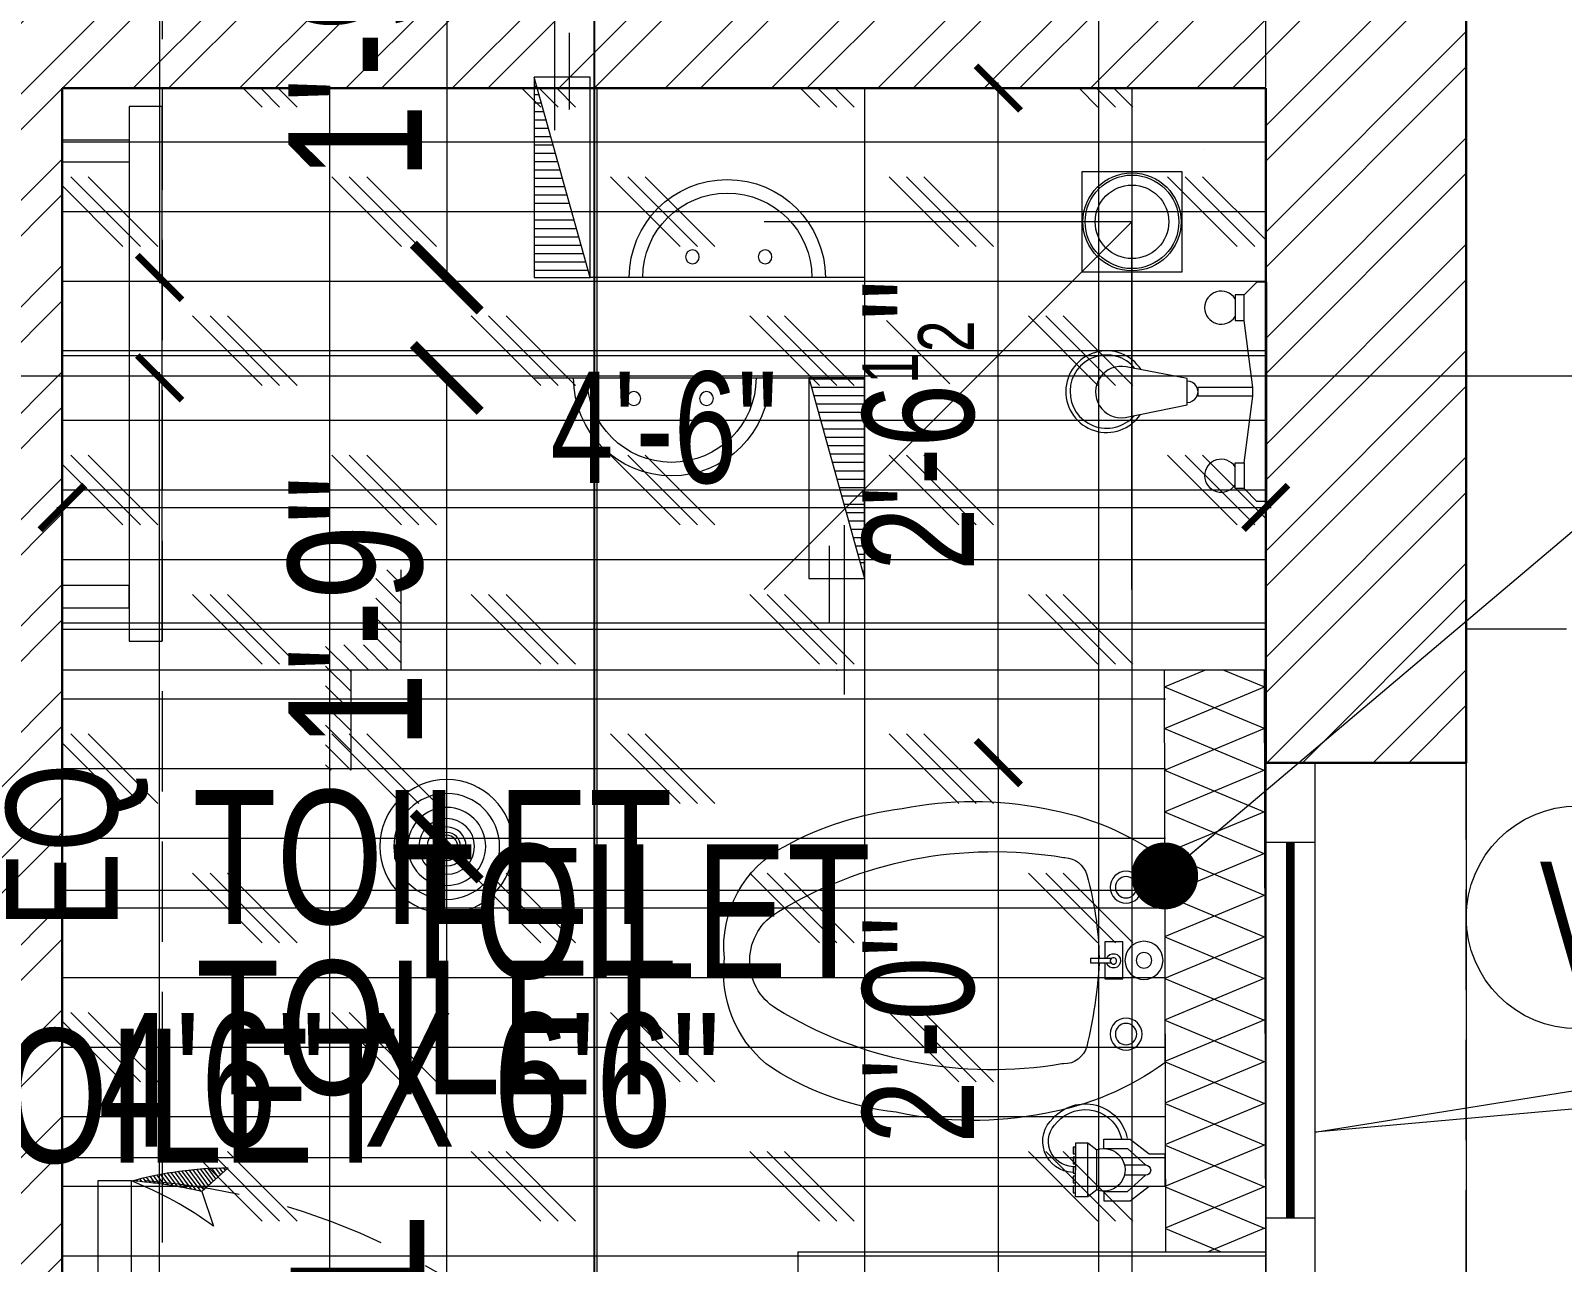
# Model space of a CAD drawing. Header units: inches. Extents: x 3365147 to 3374664, y 1380917 to 1384908.
# Drawn here: x 3371928.3 to 3371997.1, y 1383238.6 to 1383293.9 of the extents above; entities that cross this region are included whole.
import ezdxf
from ezdxf.enums import TextEntityAlignment as Align

# ---------------------------------------------------------------- set-up
doc = ezdxf.new("R2010")
doc.units = ezdxf.units.IN
doc.header["$LTSCALE"] = 18
doc.header["$MEASUREMENT"] = 0
doc.header["$PDSIZE"] = -1
for name, pattern in [('CENTER', [50.8, 31.75, -6.35, 6.35, -6.35]), ('CONTINOUS', [0]), ('DASHDOT', [1, 0.5, -0.25, 0, -0.25]), ('DOT2', [0.125, 0, -0.125]), ('HIDDEN', [0.375, 0.25, -0.125])]:
    doc.linetypes.add(name, pattern=pattern)
for name, color, linetype, lineweight in [('BC-TEXT_JOINERY', 3, 'Continuous', 15), ('BC-TEXT_JOINERY BORDER', 9, 'Continuous', 9), ('DETAIL-SECTION-00_BC', 2, 'DASHDOT', 25), ('DIM-03_BC', 1, 'Continuous', 9), ('DIM-04_BC', 3, 'Continuous', 9), ('DOOR-00 DROP LINE_BC', 3, 'Continuous', 13), ('DOOR-00 SHUTTER_BC', 40, 'Continuous', 9), ('DOOR-00_BC', 30, 'Continuous', 18), ('DOORS_THIN-BC', 252, 'Continuous', 5), ('ELECTRICAL-CEILING-POINTS DIM_BC', 230, 'Continuous', 9), ('ELECTRICAL-CEILING-POINTS GRID_BC', 41, 'DOT2', 20), ('ELECTRICAL-CEILING-POINTS-00_BC', 230, 'Continuous', 20), ('ELECTRICAL-CEILING-POINTS-02_BC', 231, 'Continuous', 5), ('ELECTRICAL-CEILING-TEXT_ROOM_BC', 2, 'Continuous', 9), ('ELECTRICAL-DIM_BC', 20, 'Continuous', 9), ('ELECTRICAL-ROOF BEAM LINE_BC', 1, 'HIDDEN', 15), ('ELECTRICAL-WALL-POINTS HATCH_BC', 252, 'Continuous', 5), ('ELECTRICAL-WALL-POINTS-00_BC', 20, 'Continuous', 20), ('ELECTRICAL-WALL-POINTS-01_BC', 136, 'Continuous', 9), ('ELECTRICAL-WALL-POINTS-02_BC', 21, 'Continuous', 5), ('FIXTURES-00_BC', 200, 'Continuous', 13), ('GRID LINE-00_BC', 9, 'CENTER', 9), ('GRID LINE-TEXT_BC', 2, 'CONTINOUS', 15), ('INTERIOR-FLOORING TILE-01 (VT-1)_BC', 160, 'Continuous', 9), ('JOINERY TEXT BORDER_BC', 60, 'Continuous', 9), ('JOINERY TEXT_BC', 220, 'Continuous', 15), ('KITCHEN-PLATFORM_BC', 1, 'Continuous', 20), ('PLUMBING-DROP LINE_BC', 9, 'Continuous', 9), ('PLUMBING-FITTINGS_BC', 201, 'Continuous', 13), ('PLUMBING-LEDGE WALL HATCH_BC', 165, 'Continuous', 5), ('PLUMBING-LEDGE WALL-00_BC', 164, 'Continuous', 20), ('PLUMBING-LEVEL HATCH_BC', 9, 'Continuous', 5), ('PLUMBING-LEVEL LINE-00_BC', 1, 'Continuous', 15), ('SCHEME ROOM SIZE TEXT_BC', 2, 'Continuous', 18), ('SCHEME ROOM TEXT_BC', 2, 'Continuous', 25), ('STEPS-01_BC', 1, 'HIDDEN', 15), ('SUNSHADE_BC', 1, 'HIDDEN', 20), ('TEXT-00_ROOM_BC', 232, 'Continuous', 25), ('TEXT-02_ARROW_BC', 4, 'Continuous', 13), ('WALL-00_BC', 7, 'Continuous', 30), ('WALL-9 inch BRICK HATCH_BC', 22, 'Continuous', 0), ('WINDOW-00 SHUTTER_BC', 40, 'Continuous', 9), ('WINDOWS-00_BC', 30, 'Continuous', 18)]:
    doc.layers.add(name, color=color, linetype=linetype, lineweight=lineweight)
doc.styles.add('BC-WALL_DIM', font='swisscl.ttf')
doc.styles.add('DIM_BC', font='swisscl.ttf')
doc.styles.add('WD Room text', font='swisscl.ttf')
doc.dimstyles.new('BC-WALL_DIM-02', dxfattribs={"dimtxt": 4, "dimasz": 2, "dimexe": 4.5, "dimexo": 0, "dimgap": 1, "dimtad": 1, "dimdec": 4, "dimzin": 3, "dimdsep": 46, "dimlunit": 4, "dimtxsty": 'BC-WALL_DIM', "dimblk": 'ARCHTICK', "dimcen": 0.0625, "dimdle": 0.25, "dimse1": 1, "dimse2": 1, "dimclrd": 7, "dimclre": 4, "dimclrt": 256, "dimadec": 0, "dimazin": 0, "dimtfac": 0.5, "dimtdec": 4, "dimtix": 1, "dimtofl": 0, "dimtmove": 2, "dimatfit": 2, "dimfxl": 0, "dimfrac": 1, "dimtolj": 1, "dimtzin": 1, "dimlwd": -1, "dimarcsym": 0})
doc.dimstyles.new('DIM_BC', dxfattribs={"dimtxt": 4, "dimasz": 2, "dimexe": 4.5, "dimexo": 0, "dimgap": 1, "dimtad": 1, "dimdec": 4, "dimzin": 3, "dimdsep": 46, "dimlunit": 4, "dimtxsty": 'DIM_BC', "dimblk": 'ARCHTICK', "dimcen": 0.0625, "dimdle": 0.25, "dimse1": 1, "dimse2": 1, "dimclrd": 7, "dimclre": 4, "dimclrt": 256, "dimadec": 0, "dimazin": 0, "dimtfac": 0.5, "dimtdec": 4, "dimtix": 1, "dimtofl": 0, "dimtmove": 2, "dimatfit": 2, "dimfxl": 0, "dimfrac": 1, "dimtolj": 1, "dimtzin": 1, "dimlwd": -1, "dimarcsym": 0})

# ---------------------------------------------------------------- blocks, each defined once
blk = doc.blocks.new('ARROW_C')
at = {"layer": 'DOORS_THIN-BC'}
h = blk.add_hatch(dxfattribs=at)
h.set_pattern_fill('ANSI31', color=256, scale=1.44, angle=82.34338, style=0)
h.set_pattern_definition([(127.34338, (-488.62617, 65.37046), (-0.1431026, -0.109186286), [])])
edge = h.paths.add_edge_path()
edge.add_arc((5.805, -19.944), 20.772, 91.08324, 106.22804)
edge.add_arc((-1.466, -25.919), 25.961, 77.92496, 86.7618, ccw=False)
edge.add_line((3.964, -0.533), (5.412, 0.824))
blk.add_lwpolyline([(0, 0, -0.066178), (5.412, 0.824), (3.964, -0.533), (4.65, -2.464, 0.063591), (0, 0)], format="xyb")
blk.add_arc((-1.467, -25.923), 25.965, 77.92563, 86.76113)
blk = doc.blocks.new('*U208')
for points in [[(2.001, 0), (0, 0), (0, 4), (1.601, 4), (3.101, 4), (3.101, 33.799), (1.601, 33.799), (1.601, 4), (1.601, 2.5), (2.001, 2.5)], [(31.399, 2.5), (31.399, 4), (33, 4), (33, 0), (30.999, 0), (30.999, 2.5)]]:
    blk.add_lwpolyline(points, close=True)
at = {"layer": 'DOOR-00 DROP LINE_BC', "ltscale": 0.01}
blk.add_line((2.001, 2.799), (30.999, 2.799), dxfattribs=at)
at = {"layer": 'DOOR-00 SHUTTER_BC', "linetype": 'HIDDEN'}
blk.add_arc((1.588, 4.066), 29.811, 359.87357, 85.84165, dxfattribs=at)
at = {"layer": 'DOOR-00 SHUTTER_BC', "lineweight": 13, "ltscale": 0.01, "xscale": 0.8000000000007759, "yscale": 0.8000000000007759, "zscale": 0.8000000000007759, "rotation": 359.0774398910439}
blk.add_blockref('ARROW_C', (3.101, 33.799), dxfattribs=at)
blk = doc.blocks.new('ARCHTICK')
at = {"color": 0, "const_width": 0.15}
blk.add_lwpolyline([(-0.5, -0.5), (0.5, 0.5)], dxfattribs=at)
blk = doc.blocks.new('*D895')
at = {"layer": 'Defpoints', "color": 0, "transparency": 16777216}
for p in [(3371983.759, 1383272.49), (3371929.759, 1383264.529), (3371983.759, 1383260.892)]:
    blk.add_point(p, dxfattribs=at)
at = {"layer": 'DIM-03_BC', "color": 7, "linetype": 'Continuous', "transparency": 16777216}
blk.add_line((3371929.509, 1383272.49), (3371984.009, 1383272.49), dxfattribs=at)
at = {"layer": 'DIM-03_BC', "color": 7, "transparency": 16777216, "xscale": 2, "yscale": 2, "zscale": 2, "rotation": 180}
blk.add_blockref('ARCHTICK', (3371929.759, 1383272.49), dxfattribs=at)
at = {"layer": 'DIM-03_BC', "color": 7, "transparency": 16777216, "xscale": 2, "yscale": 2, "zscale": 2}
blk.add_blockref('ARCHTICK', (3371983.759, 1383272.49), dxfattribs=at)
at = {"layer": 'DIM-03_BC', "transparency": 16777216, "insert": (3371956.759, 1383276.051), "char_height": 5, "attachment_point": 5, "style": 'DIM_BC'}
blk.add_mtext('\\A1;4\'-6"', dxfattribs=at)
blk = doc.blocks.new('_ArchTick')
at = {"color": 0, "linetype": 'ByBlock', "const_width": 0.15}
blk.add_lwpolyline([(-0.5, -0.5), (0.5, 0.5)], dxfattribs=at)
blk = doc.blocks.new('*U918')
at = {"layer": 'BC-TEXT_JOINERY BORDER', "transparency": 33554687}
blk.add_lwpolyline([(-12.195, 10.136), (12.195, 10.136), (12.195, -10.136), (-12.195, -10.136)], close=True, dxfattribs=at)
blk.add_lwpolyline([(-12.195, -10.136), (-40.472, -12.664), (-12.195, -8.136)], dxfattribs=at)
at = {"layer": 'BC-TEXT_JOINERY', "transparency": 33554687, "style": 'WD Room text'}
for s, p in [('LL-', (-10.455, 2.112)), ('SL-', (-10.679, -8.006))]:
    blk.add_text(s, height=6, dxfattribs=at).set_placement(p)
for tag, p in [('LIN', (-0.273, 0.213)), ('SILL', (-0.497, -9.905))]:
    blk.add_attdef(tag, text='', height=6, dxfattribs=at).set_placement(p, align=Align.BOTTOM_LEFT)
blk = doc.blocks.new('*U461')
at = {"linetype": 'CENTER', "ltscale": 0.1}
blk.add_line((0, 0), (10.5166, 0), dxfattribs=at)
at = {"layer": 'GRID LINE-TEXT_BC', "style": 'DIM_BC'}
blk.add_attdef('AA', text='', height=0.2, dxfattribs=at).set_placement((-0.2142, 0), align=Align.MIDDLE_CENTER)
blk = doc.blocks.new('*U603')
at = {"linetype": 'CENTER', "ltscale": 0.1}
blk.add_line((0, 0), (25.4778, 0), dxfattribs=at)
at = {"layer": 'GRID LINE-TEXT_BC', "style": 'DIM_BC'}
blk.add_attdef('AA', text='', height=0.2, rotation=90, dxfattribs=at).set_placement((-0.2142, 0), align=Align.MIDDLE_CENTER)
blk = doc.blocks.new('EW-WATER HEATER_BC')
at = {"ltscale": 20}
blk.add_line((-6.159, 0), (6.159, 0), dxfattribs=at)
blk.add_arc((0, 0), 4.399, 0, 180, dxfattribs=at)
at = {"layer": 'ELECTRICAL-WALL-POINTS-01_BC', "ltscale": 20}
for centre in [(-1.693, 0.93), (1.567, 0.93)]:
    blk.add_circle(centre, 0.31, dxfattribs=at)
at = {"layer": 'ELECTRICAL-WALL-POINTS-02_BC', "ltscale": 20}
blk.add_arc((0, 0), 3.792, 0, 180, dxfattribs=at)
blk = doc.blocks.new('EW-5&15 AMP SOCKET_BC')
at = {"layer": 'ELECTRICAL-WALL-POINTS HATCH_BC'}
h = blk.add_hatch(dxfattribs=at)
h.set_pattern_fill('ANSI31', color=256, scale=3, angle=135, style=0)
h.paths.add_polyline_path([(1.25, 9), (-1.25, 0), (1.25, 0)])
blk.add_lwpolyline([(-1.25, 9), (1.25, 9), (1.25, 0), (-1.25, 0)], close=True)
at = {"layer": 'ELECTRICAL-WALL-POINTS-01_BC'}
blk.add_line((-1.25, 0), (1.25, 9), dxfattribs=at)
at = {"layer": 'ELECTRICAL-WALL-POINTS-02_BC'}
for p, q in [((0.333, 6.608), (0.333, 14.211)), ((-0.333, 7.544), (-0.333, 10.979))]:
    blk.add_line(p, q, dxfattribs=at)
blk = doc.blocks.new('*U1335')
at = {"transparency": 33554687}
blk.add_line((0, 0), (44.3953, 0), dxfattribs=at)
at = {"linetype": 'CONTINOUS', "transparency": 33554687, "style": 'DIM_BC'}
for tag, p in [('2', (44.3953, -0.287)), ('1', (0, -0.3176))]:
    blk.add_attdef(tag, text='', height=0.2, rotation=270, dxfattribs=at).set_placement(p, align=Align.MIDDLE_CENTER)
blk = doc.blocks.new('*D1408')
at = {"layer": 'Defpoints', "color": 0, "transparency": 16777216}
for p in [(3371917.759, 1383278.306), (3371934.128, 1383278.306), (3371917.759, 1383236.306)]:
    blk.add_point(p, dxfattribs=at)
at = {"layer": 'ELECTRICAL-DIM_BC', "color": 7, "transparency": 16777216}
blk.add_line((3371934.128, 1383236.056), (3371934.128, 1383278.556), dxfattribs=at)
at = {"layer": 'ELECTRICAL-DIM_BC', "color": 7, "transparency": 16777216, "xscale": 2, "yscale": 2, "zscale": 2}
for p, rotation in [((3371934.128, 1383278.306), 90), ((3371934.128, 1383236.306), 270)]:
    blk.add_blockref('ARCHTICK', p, dxfattribs=dict(at, rotation=rotation))
at = {"layer": 'ELECTRICAL-DIM_BC', "transparency": 16777216, "insert": (3371930.428, 1383257.306), "char_height": 5, "attachment_point": 5, "rotation": 90, "style": 'BC-WALL_DIM'}
blk.add_mtext('\\A1;EQ', dxfattribs=at)
blk = doc.blocks.new('*D1410')
at = {"layer": 'Defpoints', "color": 0, "transparency": 16777216}
for p in [(3371917.759, 1383324.81), (3371917.759, 1383282.806), (3371934.128, 1383282.806)]:
    blk.add_point(p, dxfattribs=at)
at = {"layer": 'ELECTRICAL-DIM_BC', "color": 7, "transparency": 16777216}
blk.add_line((3371934.128, 1383325.06), (3371934.128, 1383282.556), dxfattribs=at)
at = {"layer": 'ELECTRICAL-DIM_BC', "color": 7, "transparency": 16777216, "xscale": 2, "yscale": 2, "zscale": 2}
for p, rotation in [((3371934.128, 1383324.81), 90), ((3371934.128, 1383282.806), 270)]:
    blk.add_blockref('ARCHTICK', p, dxfattribs=dict(at, rotation=rotation))
at = {"layer": 'ELECTRICAL-DIM_BC', "transparency": 16777216, "insert": (3371930.428, 1383303.808), "char_height": 5, "attachment_point": 5, "rotation": 90, "style": 'BC-WALL_DIM'}
blk.add_mtext('\\A1;EQ', dxfattribs=at)
blk = doc.blocks.new('EC-CEILING LIGHT POINT_BC')
for radius in [3, 0.5]:
    blk.add_circle((0, 0), radius)
at = {"layer": 'ELECTRICAL-CEILING-POINTS-02_BC'}
for radius in [2.375, 1.75, 1.25, 0.875, 0.625]:
    blk.add_circle((0, 0), radius, dxfattribs=at)
blk = doc.blocks.new('*D1842')
at = {"layer": 'Defpoints', "color": 0, "transparency": 16777216}
for p in [(3371947.009, 1383257.276), (3371947.009, 1383257.276), (3371947.009, 1383212.526)]:
    blk.add_point(p, dxfattribs=at)
at = {"layer": 'ELECTRICAL-CEILING-POINTS DIM_BC', "color": 7, "transparency": 16777216}
blk.add_line((3371947.009, 1383212.276), (3371947.009, 1383257.526), dxfattribs=at)
at = {"layer": 'ELECTRICAL-CEILING-POINTS DIM_BC', "color": 7, "transparency": 16777216, "xscale": 3, "yscale": 3, "zscale": 3}
for p, rotation in [((3371947.009, 1383257.276), 90), ((3371947.009, 1383212.526), 270)]:
    blk.add_blockref('ARCHTICK', p, dxfattribs=dict(at, rotation=rotation))
at = {"layer": 'ELECTRICAL-CEILING-POINTS DIM_BC', "transparency": 16777216, "insert": (3371943.009, 1383234.901), "char_height": 6, "attachment_point": 5, "rotation": 90, "style": 'DIM_BC'}
blk.add_mtext('\\A1;BAL', dxfattribs=at)
blk = doc.blocks.new('*D1843')
at = {"layer": 'Defpoints', "color": 0, "transparency": 16777216}
for p in [(3371947.009, 1383278.306), (3371947.009, 1383278.306), (3371947.009, 1383257.276)]:
    blk.add_point(p, dxfattribs=at)
at = {"layer": 'ELECTRICAL-CEILING-POINTS DIM_BC', "color": 7, "transparency": 16777216}
blk.add_line((3371947.009, 1383257.026), (3371947.009, 1383278.556), dxfattribs=at)
at = {"layer": 'ELECTRICAL-CEILING-POINTS DIM_BC', "color": 7, "transparency": 16777216, "xscale": 3, "yscale": 3, "zscale": 3}
for p, rotation in [((3371947.009, 1383278.306), 90), ((3371947.009, 1383257.276), 270)]:
    blk.add_blockref('ARCHTICK', p, dxfattribs=dict(at, rotation=rotation))
at = {"layer": 'ELECTRICAL-CEILING-POINTS DIM_BC', "transparency": 16777216, "insert": (3371942.94, 1383267.791), "char_height": 6, "attachment_point": 5, "rotation": 90, "style": 'DIM_BC'}
blk.add_mtext('\\A1;1\'-9"', dxfattribs=at)
blk = doc.blocks.new('*D1849')
at = {"layer": 'Defpoints', "color": 0, "transparency": 16777216}
for p in [(3371947.009, 1383303.835), (3371947.009, 1383282.806), (3371947.009, 1383282.806)]:
    blk.add_point(p, dxfattribs=at)
at = {"layer": 'ELECTRICAL-CEILING-POINTS DIM_BC', "color": 7, "transparency": 16777216}
blk.add_line((3371947.009, 1383304.085), (3371947.009, 1383282.556), dxfattribs=at)
at = {"layer": 'ELECTRICAL-CEILING-POINTS DIM_BC', "color": 7, "transparency": 16777216, "xscale": 3, "yscale": 3, "zscale": 3}
for p, rotation in [((3371947.009, 1383303.835), 90), ((3371947.009, 1383282.806), 270)]:
    blk.add_blockref('ARCHTICK', p, dxfattribs=dict(at, rotation=rotation))
at = {"layer": 'ELECTRICAL-CEILING-POINTS DIM_BC', "transparency": 16777216, "insert": (3371942.94, 1383293.321), "char_height": 6, "attachment_point": 5, "rotation": 90, "style": 'DIM_BC'}
blk.add_mtext('\\A1;1\'-9"', dxfattribs=at)
blk = doc.blocks.new('*U1275')
for p, q in [((0, 8.879), (24, 8.879)), ((0, 2.088), (24, 2.088)), ((3.574, -0.121), (3.574, 2.088)), ((20.426, -0.121), (20.426, 2.088)), ((0, -0.121), (24, -0.121))]:
    blk.add_line(p, q)
at = {"layer": 'SUNSHADE_BC'}
blk.add_lwpolyline([(-6, 8.879), (-6, 26.879), (30, 26.879), (30, 8.879)], dxfattribs=at)
at = {"layer": 'WINDOW-00 SHUTTER_BC', "const_width": 0.4}
blk.add_lwpolyline([(20.426, 0.983), (3.574, 0.983)], dxfattribs=at)
blk = doc.blocks.new('*U838')
at = {"layer": 'JOINERY TEXT BORDER_BC'}
blk.add_circle((0, 0), 5, dxfattribs=at)
at = {"style": 'WD Room text'}
blk.add_attdef('JOINERY_TEXT', text='', height=6, dxfattribs=at).set_placement((0, 0), align=Align.MIDDLE_CENTER)
blk = doc.blocks.new('SHOWER')
for p, q in [((-0.192, 0.615), (-0.192, 3.069)), ((0.193, 3.069), (-0.192, 3.069)), ((0.192, 0.615), (0.193, 3.069)), ((-4.923, 0.433), (-4.343, 0.993)), ((-3.198, 0.992), (-0.192, 0.615)), ((4.923, 0.432), (4.344, 0.992)), ((-4.922, 0), (-4.923, 0.433)), ((4.922, 0), (-4.922, 0)), ((-0.192, 0.615), (0.192, 0.615)), ((4.922, 0), (4.923, 0.432))]:
    blk.add_line(p, q)
blk.add_lwpolyline([(-1.16, 6.336), (-0.593, 3.551), (0.592, 3.551), (1.117, 6.289, 1.184845), (-1.16, 6.336, -1.640527)], format="xyb")
for points in [[(-4.343, 0.993), (-4.343, 1.406), (-3.198, 1.406), (-3.198, 0.992)], [(4.344, 0.992), (4.344, 1.405), (3.198, 1.405), (3.198, 0.992)]]:
    blk.add_lwpolyline(points, close=True)
blk.add_lwpolyline([(0.192, 0.615), (3.198, 0.992)])
for centre, radius, start, end in [((0.004, 7.17), 1.833, 302.55214, 236.01553), ((0.004, 7.17), 1.642, 309.22315, 228.76649), ((0, 3.547), 0.479, 179.56244, 0.34464), ((-3.771, 2.029), 0.742, 302.86223, 237.12781), ((3.771, 2.028), 0.742, 302.86223, 237.12781)]:
    blk.add_arc(centre, radius, start, end)
blk = doc.blocks.new('*U206')
blk.add_blockref('SHOWER', (0, 0))
blk = doc.blocks.new('EWC - WM thin')
at = {"linetype": 'ByBlock', "ltscale": 0.5}
blk.add_lwpolyline([(-116.2, 0, 0.113256), (-173.8, -136.8, 0.102547), (-172.4, -306.2, 0.121075), (-117.4, -454.4, 0.251557), (3.2, -502, 0.307168), (131, -432.9, 0.094407), (173.8, -299.4, 0.098401), (173.8, -136.8, 0.113256), (116.2, 0)], format="xyb", close=True, dxfattribs=at)
for points in [[(-2.6, -68.6), (-20.2, -68.6), (-20.2, -48), (21.8, -48), (21.8, -68.6), (3, -68.6)], [(-2.6, -61), (-2.6, -84.2), (3, -84.2), (3, -61)]]:
    blk.add_lwpolyline(points, dxfattribs=at)
blk.add_lwpolyline([(-2.6, -75, 0.044297), (-97.6, -89, 0.33375), (-117.4, -115.4, -0.000375), (-117.4, -117.6, 0.090894), (-115, -288.2, 0.089478), (-54.4, -442.8, 0.571883), (56.4, -440.2, 0.086723), (115.6, -288.2, 0.090021), (118, -115.4, 0.042531), (117.9, -114.1, 0.320051), (98.2, -89, 0.064672), (3.4, -75, -9.099135)], format="xyb", dxfattribs=at)
for centre, major_axis in [((0.7, -23.8), (-21.7, 0)), ((0.7, -23.8), (0, -8.9)), ((-83.4, -44.2), (-18.2, 0)), ((-83.4, -44.2), (-12.2, 0)), ((84, -44.2), (-18.2, 0)), ((84, -44.2), (-12.2, 0)), ((0.1, -58.6), (-2.1, 3))]:
    blk.add_ellipse(centre, major_axis=major_axis, ratio=1, dxfattribs=at)
blk.add_ellipse((0.2, -58.6), major_axis=(-8.2, 0), ratio=1, start_param=1.91927, end_param=7.505508, dxfattribs=at)
blk = doc.blocks.new('*U205')
at = {"xscale": 0.0393700787401575, "yscale": 0.0393700787401575, "zscale": 0.0393700787401575}
blk.add_blockref('EWC - WM thin', (0, 0), dxfattribs=at)
blk = doc.blocks.new('Handrail Toilet')
at = {"ltscale": 20}
for p, q in [((-12, -1.487), (-12, 0)), ((-12, 0), (12, 0)), ((12, 0), (12, -1.487)), ((12, -1.487), (-12, -1.487))]:
    blk.add_line(p, q, dxfattribs=at)
for points in [[(-10.5, 0), (-9.5, 0), (-9.5, 3), (-10.5, 3)], [(10.5, 0), (9.5, 0), (9.5, 3), (10.5, 3)]]:
    blk.add_lwpolyline(points, close=True, dxfattribs=at)
blk = doc.blocks.new('TRAP')
at = {"ltscale": 12}
blk.add_line((0, 0), (0, 0), dxfattribs=at)
at = {"ltscale": 6}
blk.add_lwpolyline([(1, 1), (5.5, 1), (5.5, 5.5), (1, 5.5)], close=True, dxfattribs=at)
for radius in [2.2, 2.1, 1.65]:
    blk.add_circle((3.25, 3.25), radius, dxfattribs=at)
blk = doc.blocks.new('*U1187')
at = {"ltscale": 12}
for p, q in [((6, 22.498), (6, 6)), ((6, 6), (22.498, 22.498)), ((6, 6), (22.503, 6))]:
    blk.add_line(p, q, dxfattribs=at)
blk.add_blockref('TRAP', (2.75, 2.75))
blk = doc.blocks.new('FAUCET')
for p, q in [((-1.031, 4.029), (-1.031, 4.136)), ((-1.031, 4.136), (-0.733, 4.136)), ((-0.733, 4.136), (-0.733, 4.029)), ((-0.578, 4.029), (-0.578, 4.136)), ((-0.578, 4.136), (-0.281, 4.136)), ((-0.281, 4.136), (-0.281, 4.029)), ((-0.15, 4.029), (-0.15, 4.136)), ((-0.15, 4.136), (0.147, 4.136)), ((0.147, 4.136), (0.147, 4.029)), ((0.278, 4.029), (0.278, 4.136)), ((0.278, 4.136), (0.576, 4.136)), ((0.576, 4.136), (0.576, 4.029)), ((0.719, 4.029), (0.719, 4.136)), ((0.719, 4.136), (1.016, 4.136)), ((1.016, 4.136), (1.016, 4.029)), ((-1.201, 3.47), (-1.201, 4.029)), ((-1.201, 4.029), (0, 4.029)), ((1.201, 3.47), (-1.201, 3.47)), ((-0.89, 3.065), (-1.201, 3.47)), ((-0.733, 4.029), (-1.031, 4.029)), ((-0.281, 4.029), (-0.578, 4.029)), ((0.147, 4.029), (-0.15, 4.029)), ((1.201, 4.029), (0, 4.029)), ((0.576, 4.029), (0.278, 4.029)), ((1.016, 4.029), (0.719, 4.029)), ((0.89, 3.065), (1.201, 3.47)), ((1.201, 3.47), (1.201, 4.029)), ((-0.964, 2.756), (-1.385, 2.756)), ((-1.385, 2.756), (-1.385, 1.579)), ((-0.964, 2.756), (-0.964, 1.695)), ((0.89, 3.065), (-0.89, 3.065)), ((0.964, 2.756), (0.964, 1.695)), ((0.964, 2.756), (1.385, 2.756)), ((1.385, 2.756), (1.385, 1.579)), ((-1.385, 1.579), (-0.721, 0.727)), ((-0.964, 1.695), (-0.237, 0.887)), ((-0.228, 1.794), (-0.228, 0.887)), ((0.237, 0.887), (0.237, 1.836)), ((0.964, 1.695), (0.237, 0.887)), ((1.385, 1.579), (0.721, 0.727)), ((-0.721, 0.727), (-0.721, 0)), ((0.721, 0.727), (0.721, 0)), ((0.721, 0), (-0.721, 0))]:
    blk.add_line(p, q)
for centre, radius, start, end in [((-1.039, 3.595), 1.93, 131.2334, 258.47598), ((-1.039, 3.595), 1.675, 131.2334, 258.47598), ((-1.289, 4.101), 1.394, 1.7537, 138.56304), ((-1.289, 4.101), 1.139, 1.7537, 138.56304), ((-0.011, 2.756), 0.953, 159.852, 18.87463), ((0.005, 0.887), 0.232, 180, 360)]:
    blk.add_arc(centre, radius, start, end)
blk = doc.blocks.new('*U1188')
blk.add_blockref('FAUCET', (0, 0))
blk = doc.blocks.new('*D2103')
at = {"layer": 'Defpoints', "color": 0, "transparency": 16777216}
for p in [(3371971.759, 1383291.306), (3371983.759, 1383291.306), (3371983.759, 1383261.036)]:
    blk.add_point(p, dxfattribs=at)
at = {"layer": 'DIM-04_BC', "color": 7, "linetype": 'Continuous', "transparency": 16777216}
blk.add_line((3371971.759, 1383260.786), (3371971.759, 1383291.556), dxfattribs=at)
at = {"layer": 'DIM-04_BC', "color": 7, "transparency": 16777216, "xscale": 2, "yscale": 2, "zscale": 2}
for p, rotation in [((3371971.759, 1383291.306), 90), ((3371971.759, 1383261.036), 270)]:
    blk.add_blockref('ARCHTICK', p, dxfattribs=dict(at, rotation=rotation))
at = {"layer": 'DIM-04_BC', "transparency": 16777216, "insert": (3371968.198, 1383276.171), "char_height": 5, "attachment_point": 5, "rotation": 90, "style": 'DIM_BC'}
blk.add_mtext('\\A1;2\'-6{\\H0.5x;\\S1#2;}"', dxfattribs=at)
blk = doc.blocks.new('*D2104')
at = {"layer": 'Defpoints', "color": 0, "transparency": 16777216}
for p in [(3371988.259, 1383261.036), (3371971.759, 1383237.036), (3371983.759, 1383237.036)]:
    blk.add_point(p, dxfattribs=at)
at = {"layer": 'DIM-04_BC', "color": 7, "linetype": 'Continuous', "transparency": 16777216}
blk.add_line((3371971.759, 1383261.286), (3371971.759, 1383236.786), dxfattribs=at)
at = {"layer": 'DIM-04_BC', "color": 7, "transparency": 16777216, "xscale": 2, "yscale": 2, "zscale": 2}
for p, rotation in [((3371971.759, 1383261.036), 90), ((3371971.759, 1383237.036), 270)]:
    blk.add_blockref('ARCHTICK', p, dxfattribs=dict(at, rotation=rotation))
at = {"layer": 'DIM-04_BC', "transparency": 16777216, "insert": (3371968.198, 1383249.036), "char_height": 5, "attachment_point": 5, "rotation": 90, "style": 'DIM_BC'}
blk.add_mtext('\\A1;2\'-0"', dxfattribs=at)

msp = doc.modelspace()

# ---------------------------------------------------------------- hatches: boundary and pattern name
at = {"layer": 'INTERIOR-FLOORING TILE-01 (VT-1)_BC'}
h = msp.add_hatch(dxfattribs=at)
h.set_pattern_fill('_USER', color=256, scale=12, double=1, pattern_type=0)
h.set_pattern_definition([(0, (3371929.759, 1383291.306), (0, 12), []), (90, (3371929.759, 1383291.306), (-12, 7e-16), [])])
h.paths.add_polyline_path([(3371931.75822, 1383211.26915), (3371959.75866, 1383211.26915), (3371959.75866, 1383212.96947), (3371983.75866, 1383212.96947), (3371983.75866, 1383239.08161), (3371979.25866, 1383239.08161), (3371979.25866, 1383265.19375), (3371983.75866, 1383265.19375), (3371983.75866, 1383291.30589), (3371929.75866, 1383291.30589), (3371929.75866, 1383211.26915)])
h = msp.add_hatch(dxfattribs=at)
h.set_pattern_fill('CORK', color=256, scale=25)
h.set_pattern_definition([(0, (23455.9155, 11160.771), (0, 3.125), []), (135, (23457.478, 11159.209), (-6.24999999, -6.24999999), [4.4194174, -4.4194174]), (135, (23458.259, 11159.209), (-6.24999999, -6.24999999), [4.4194174, -4.4194174]), (135, (23459.0405, 11159.209), (-6.24999999, -6.24999999), [4.4194174, -4.4194174])])
h.paths.add_polyline_path([(3371931.75822, 1383211.26915), (3371959.75866, 1383211.26915), (3371959.75866, 1383212.96947), (3371983.75866, 1383212.96947), (3371983.75866, 1383239.08161), (3371979.25866, 1383239.08161), (3371979.25866, 1383265.19375), (3371983.75866, 1383265.19375), (3371983.75866, 1383291.30589), (3371929.75866, 1383291.30589), (3371929.75866, 1383211.26915)])
h.paths.add_polyline_path([(3371945.74683, 1383242.64499), (3371968.83464, 1383242.64499), (3371968.83464, 1383255.29768), (3371945.74683, 1383255.29768)], flags=24)
at = {"layer": 'PLUMBING-LEDGE WALL HATCH_BC'}
h = msp.add_hatch(dxfattribs=at)
h.set_pattern_fill('DIAMONDS', color=256, scale=13.8, angle=90, pattern_type=2)
h.set_pattern_definition([(157.38, (3371981.4514, 1383269.1098), (-0.66346, -1.59231), []), (202.62, (3371981.4514, 1383269.1098), (0.66346, -1.59231), [])])
h.paths.add_polyline_path([(3371983.7089, 1383265.19375), (3371979.2089, 1383265.19375), (3371979.25866, 1383239.08161), (3371983.75866, 1383239.08161)])
at = {"layer": 'PLUMBING-LEVEL HATCH_BC', "transparency": 33554687}
h = msp.add_hatch(dxfattribs=at)
h.set_pattern_fill('ANSI31', color=256, scale=5, angle=-90)
h.set_pattern_definition([(315, (3128167.8772, 1285471.13504), (0.4419417382, 0.4419417382), [])])
h.paths.add_polyline_path([(3371944.95311, 1383269.69375), (3371943.82811, 1383269.69375), (3371943.82811, 1383266.31875), (3371941.57811, 1383266.31875), (3371941.57811, 1383260.69375), (3371942.70311, 1383260.69375), (3371942.70311, 1383265.19375), (3371944.95311, 1383265.19375)])
at = {"layer": 'WALL-9 inch BRICK HATCH_BC', "transparency": 33554687}
h = msp.add_hatch(dxfattribs=at)
h.set_pattern_fill('ANSI32', color=256, scale=9)
h.set_pattern_definition([(45, (12, 0), (-2.3864853865, 2.3864853865), []), (45, (13.591, 0), (-2.3864853865, 2.3864853865), [])])
h.paths.add_polyline_path([(3371992.75866, 1383261.03612), (3371992.75866, 1383313.9988), (3371983.78828, 1383313.99802), (3371983.78828, 1383295.80589), (3371929.75866, 1383295.80589), (3371929.75901, 1383378.86968), (3371885.32492, 1383378.86968), (3371885.32492, 1383374.36968), (3371925.25866, 1383374.36968), (3371925.25953, 1383212.96856), (3371849.32015, 1383212.96856), (3371849.32015, 1383208.46856), (3371929.75866, 1383208.46856), (3371929.75866, 1383291.30589), (3371983.75866, 1383291.30589), (3371983.75866, 1383261.03612)])

# ---------------------------------------------------------------- linework, layer by layer
at = {"layer": 'ELECTRICAL-CEILING-POINTS GRID_BC'}
for p, q in [((3371947.00866, 1383366.61488), (3371947.00866, 1383282.80589)), ((3371947.00866, 1383194.4969), (3371947.00866, 1383278.30589))]:
    msp.add_line(p, q, dxfattribs=at)
at = {"layer": 'ELECTRICAL-ROOF BEAM LINE_BC'}
for p, q in [((3371983.75867, 1382791.84472), (3371983.75867, 1383528.8719)), ((3371992.75867, 1382791.84472), (3371992.75867, 1383528.8719)), ((3371934.25867, 1383185.4969), (3371934.25867, 1383380.39711))]:
    msp.add_line(p, q, dxfattribs=at)
at = {"layer": 'KITCHEN-PLATFORM_BC', "transparency": 33554687}
for q in [(3371962.75866, 1383212.96947), (3371983.75866, 1383239.08161)]:
    msp.add_line((3371962.75866, 1383239.08161), q, dxfattribs=at)
at = {"layer": 'PLUMBING-DROP LINE_BC', "transparency": 33554687}
msp.add_line((3371983.75866, 1383265.19375), (3371929.75866, 1383265.19375), dxfattribs=at)
at = {"layer": 'PLUMBING-LEDGE WALL-00_BC'}
msp.add_lwpolyline([(3371979.2089, 1383265.19375), (3371979.25866, 1383239.08161), (3371983.75866, 1383239.08161), (3371983.7089, 1383265.19375)], close=True, dxfattribs=at)
at = {"layer": 'PLUMBING-LEVEL LINE-00_BC', "transparency": 33554687}
msp.add_lwpolyline([(3371944.95311, 1383269.69375), (3371944.95311, 1383265.19375), (3371942.70311, 1383265.19375), (3371942.70311, 1383260.69375)], dxfattribs=at)
at = {"layer": 'STEPS-01_BC'}
msp.add_point((3371964.50782, 1383265.19375), dxfattribs=at)
at = {"layer": 'WALL-00_BC'}
for p, q in [((3371992.75866, 1383313.9988), (3371992.75866, 1383261.03612)), ((3371929.75866, 1383291.30589), (3371929.75866, 1383208.46856)), ((3371983.75866, 1383291.30589), (3371929.75866, 1383291.30589)), ((3371983.75866, 1383291.30589), (3371983.75866, 1383261.03612)), ((3371992.75866, 1383261.03612), (3371983.75866, 1383261.03612))]:
    msp.add_line(p, q, dxfattribs=at)

# ---------------------------------------------------------------- block references
at = {"layer": 'BC-TEXT_JOINERY', "transparency": 33554687}
ref = msp.add_blockref('*U918', (3372026.43953, 1383257.12606), dxfattribs=at)
ref.add_attrib('LINTEL', '7\'0"', dxfattribs={"height": 6, "style": 'WD Room text'}).set_placement((3372026.16651, 1383257.33903), align=Align.BOTTOM_LEFT)
ref.add_attrib('SILL', '5\'0"', dxfattribs={"height": 6, "style": 'WD Room text'}).set_placement((3372025.9424, 1383247.22108), align=Align.BOTTOM_LEFT)
at = {"layer": 'DETAIL-SECTION-00_BC', "transparency": 33554687, "xscale": 22.14566929133859, "yscale": 22.14566929133859, "zscale": 22.14566929133859, "rotation": 90}
msp.add_blockref('*U1335', (3371953.63478, 1382770.83477), dxfattribs=at)
at = {"layer": 'DOOR-00_BC'}
msp.add_blockref('*U208', (3371929.75866, 1383208.46856), dxfattribs=at)
at = {"layer": 'ELECTRICAL-CEILING-POINTS-00_BC', "transparency": 33554687, "xscale": -1, "rotation": 90}
msp.add_blockref('EC-CEILING LIGHT POINT_BC', (3371947.00866, 1383257.27639), dxfattribs=at)
at = {"layer": 'ELECTRICAL-WALL-POINTS-00_BC', "ltscale": 20, "transparency": 33554687, "xscale": -1}
for name, p in [('EW-5&15 AMP SOCKET_BC', (3371952.19142, 1383282.80589)), ('EW-WATER HEATER_BC', (3371959.60004, 1383282.80589))]:
    msp.add_blockref(name, p, dxfattribs=at)
at = {"layer": 'ELECTRICAL-WALL-POINTS-00_BC', "ltscale": 20, "transparency": 33554687, "xscale": -1, "rotation": 180}
for name, p in [('EW-WATER HEATER_BC', (3371957.10004, 1383278.30589)), ('EW-5&15 AMP SOCKET_BC', (3371964.50866, 1383278.30589))]:
    msp.add_blockref(name, p, dxfattribs=at)
at = {"layer": 'FIXTURES-00_BC', "transparency": 33554687}
for name, p, rotation in [('*U1187', (3371983.75866, 1383291.30589), 180), ('*U206', (3371983.78868, 1383277.68272), 90)]:
    msp.add_blockref(name, p, dxfattribs=dict(at, rotation=rotation))
at = {"layer": 'FIXTURES-00_BC', "transparency": 33554687, "xscale": -1}
for name, p, rotation in [('*U205', (3371979.23378, 1383252.13768), 270), ('*U1188', (3371979.25166, 1383242.75493), 90.00000000000007)]:
    msp.add_blockref(name, p, dxfattribs=dict(at, rotation=rotation))
at = {"layer": 'GRID LINE-00_BC', "xscale": 39.37007874015748, "yscale": 39.37007874015748, "zscale": 39.37007874015748, "rotation": 270}
msp.add_blockref('*U603', (3371976.25867, 1383780.55659), dxfattribs=at)
at = {"layer": 'GRID LINE-00_BC', "xscale": 39.37007874015748, "yscale": 39.37007874015748, "zscale": 39.37007874015748}
msp.add_blockref('*U461', (3371606.94999, 1383278.38836), dxfattribs=at)
at = {"layer": 'JOINERY TEXT_BC'}
ref = msp.add_blockref('*U838', (3371997.75866, 1383254.08875), dxfattribs=at)
ref.add_attrib('JOINERY_TEXT', 'V', dxfattribs={"layer": '0', "height": 5, "style": 'WD Room text'}).set_placement((3371997.75866, 1383254.08875), align=Align.MIDDLE_CENTER)
at = {"layer": 'PLUMBING-FITTINGS_BC', "transparency": 33554687, "xscale": -1, "rotation": 90}
msp.add_blockref('Handrail Toilet', (3371932.75866, 1383278.48179), dxfattribs=at)
at = {"layer": 'WINDOWS-00_BC', "rotation": 270}
msp.add_blockref('*U1275', (3371983.8796, 1383261.03612), dxfattribs=at)

# ---------------------------------------------------------------- texts
at = {"layer": 'ELECTRICAL-CEILING-TEXT_ROOM_BC', "insert": (3371933.22181, 1383241.04962), "char_height": 6, "attachment_point": 4, "style": 'DIM_BC'}
msp.add_mtext('\\pi-9.94561;TOILET \\P\\pi-0.94168; ', dxfattribs=at)
at = {"layer": 'INTERIOR-FLOORING TILE-01 (VT-1)_BC', "insert": (3371957.29074, 1383244.10305), "char_height": 6, "attachment_point": 6, "style": 'WD Room text'}
msp.add_mtext('TOILET  \\P ', dxfattribs=at)
at = {"layer": 'SCHEME ROOM SIZE TEXT_BC', "transparency": 33554687, "insert": (3371945.55905, 1383251.75988), "char_height": 6, "attachment_point": 4, "style": 'DIM_BC'}
msp.add_mtext('\\P\\pi-14.18611;4\'6" X 6\'6"', dxfattribs=at)
at = {"layer": 'SCHEME ROOM TEXT_BC', "transparency": 33554687, "insert": (3371945.55905, 1383251.75988), "char_height": 6, "attachment_point": 4, "style": 'DIM_BC'}
msp.add_mtext('\\pi-9.94561;TOILET \\P\\pi-0.94168; ', dxfattribs=at)
at = {"layer": 'TEXT-00_ROOM_BC', "insert": (3371954.4476, 1383249.32652), "char_height": 6, "attachment_point": 4, "style": 'WD Room text'}
msp.add_mtext('\\pi-9.94561;TOILET \\P\\pi-0.94168; ', dxfattribs=at)

# ---------------------------------------------------------------- dimensions: what is measured, and where the dimension line sits
at = {"layer": 'DIM-03_BC', "transparency": 33554687}
dim = msp.add_linear_dim(base=(3371983.75866, 1383272.49038), p1=(3371929.75866, 1383264.52885), p2=(3371983.75866, 1383260.8916), dimstyle='DIM_BC', override={"dimtxt": 5, "dimdec": 1, "dimpost": '\\X', "dimfxl": 0.1, "dimfxlon": 1, "dimarcsym": 1}, dxfattribs=at)
dim.commit()
dim.dimension.update_dxf_attribs({"geometry": '*D895', "text_midpoint": (3371956.75866, 1383276.051)})
at = {"layer": 'DIM-04_BC'}
for base, p1, p2, picture, middle in [((3371971.75866, 1383291.30589), (3371983.75866, 1383261.03612), (3371983.75866, 1383291.30589), '*D2103', (3371968.19805, 1383276.171)), ((3371971.75866, 1383237.03612), (3371988.25866, 1383261.03612), (3371983.75866, 1383237.03612), '*D2104', (3371968.19805, 1383249.03612))]:
    dim = msp.add_linear_dim(base=base, p1=p1, p2=p2, angle=90, dimstyle='DIM_BC', override={"dimtxt": 5, "dimdec": 1, "dimpost": '\\X', "dimfxl": 0.1, "dimfxlon": 1, "dimarcsym": 1}, dxfattribs=at)
    dim.commit()
    dim.dimension.update_dxf_attribs({"geometry": picture, "text_midpoint": middle})
at = {"layer": 'ELECTRICAL-CEILING-POINTS DIM_BC', "transparency": 33554687}
for base, p1, p2, angle, picture, middle in [((3371947.00866, 1383282.80589), (3371947.00866, 1383303.83538), (3371947.00866, 1383282.80589), 270, '*D1849', (3371942.93986, 1383293.32064)), ((3371947.00866, 1383278.30589), (3371947.00866, 1383257.27639), (3371947.00866, 1383278.30589), 90, '*D1843', (3371942.93986, 1383267.79114))]:
    dim = msp.add_linear_dim(base=base, p1=p1, p2=p2, angle=angle, dimstyle='DIM_BC', override={"dimtxt": 6, "dimasz": 3, "dimpost": '\\X', "dimfxl": 3, "dimfxlon": 1, "dimarcsym": 1}, dxfattribs=at)
    dim.commit()
    dim.dimension.update_dxf_attribs({"geometry": picture, "text_midpoint": middle})
dim = msp.add_linear_dim(base=(3371947.00866, 1383257.27639), p1=(3371947.00866, 1383212.52639), p2=(3371947.00866, 1383257.27639), angle=90, text='BAL', dimstyle='DIM_BC', override={"dimtxt": 6, "dimasz": 3, "dimpost": '\\X', "dimfxl": 3, "dimfxlon": 1, "dimarcsym": 1}, dxfattribs=at)
dim.commit()
dim.dimension.update_dxf_attribs({"geometry": '*D1842', "text_midpoint": (3371943.00866, 1383234.90139)})
at = {"layer": 'ELECTRICAL-DIM_BC', "transparency": 33554687}
for base, p1, p2, picture, middle in [((3371934.12815, 1383282.80589), (3371917.75866, 1383324.81032), (3371917.75866, 1383282.80589), '*D1410', (3371930.42828, 1383303.8081)), ((3371934.12815, 1383278.30589), (3371917.75866, 1383236.30589), (3371917.75866, 1383278.30589), '*D1408', (3371930.42828, 1383257.30589))]:
    dim = msp.add_linear_dim(base=base, p1=p1, p2=p2, angle=90, text='EQ', dimstyle='BC-WALL_DIM-02', override={"dimtxt": 5, "dimpost": '\\X'}, dxfattribs=at)
    dim.commit()
    dim.dimension.update_dxf_attribs({"geometry": picture, "text_midpoint": middle})

# ---------------------------------------------------------------- leaders
at = {"layer": 'TEXT-02_ARROW_BC'}
msp.add_leader([(3371979.22651, 1383255.95432), (3372000.77065, 1383274.16801), (3372057.22155, 1383274.16801)], dimstyle='DIM_BC', override={"dimasz": 3, "dimtad": 0, "dimclrd": 256, "dimldrblk": 'Dot', "dimfxl": 0.1, "dimfxlon": 1, "dimarcsym": 1}, dxfattribs=at)

doc.saveas('drawing.dxf')
